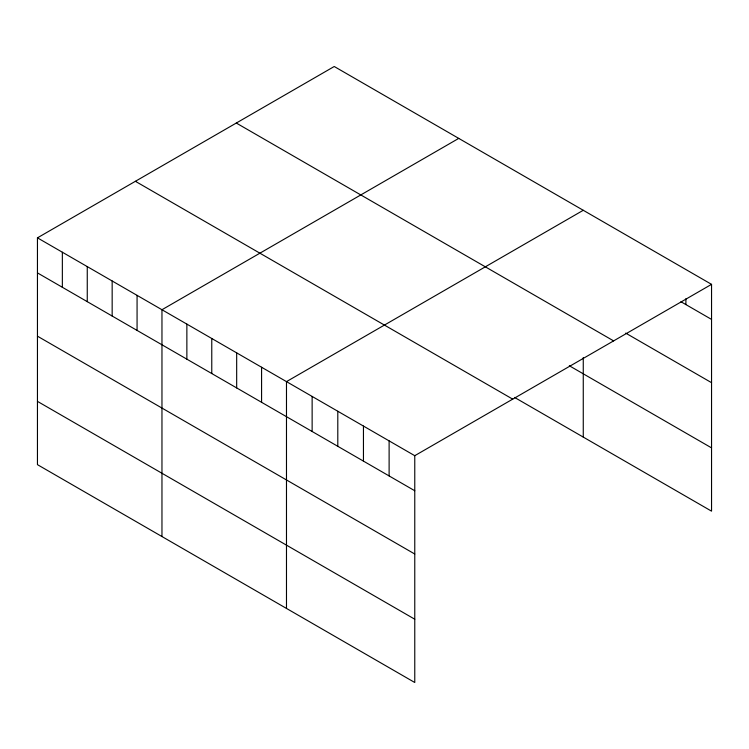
<?xml version="1.0" encoding="UTF-8"?>
<svg xmlns="http://www.w3.org/2000/svg" width="749" height="749" viewBox="0 0 749 749"><rect width="100%" height="100%" fill="white"/><g stroke="black" fill="none" stroke-linecap="round" stroke-linejoin="round"><path stroke-width="1.12" d="M37.45 237.845L414.768 455.692L414.768 682.498L37.45 464.652L37.45 237.845L334.232 66.502L711.55 284.348L711.55 511.155L514.526 397.41M458.744 138.387L161.962 309.73L161.962 536.546M583.265 210.282L286.483 381.625L286.483 608.431M414.768 455.692L711.55 284.348M680.953 301.735L711.55 319.402M625.696 333.108L711.55 382.673M236.291 123.042L613.609 340.889M569.315 365.755L711.55 447.874M135.391 181.305L512.709 399.142M37.45 272.898L414.768 490.745M37.45 336.179L414.768 554.017M37.45 401.37L414.768 619.217M685.897 298.739L685.897 304.581M583.265 357.507L583.265 437.088M389.115 440.871L389.115 475.924M363.452 426.059L363.452 461.112M337.799 411.248L337.799 446.301M312.136 396.436L312.136 431.49M261.579 367.244L261.579 402.297M236.675 352.863L236.675 387.916M211.77 338.492L211.77 373.536M186.866 324.111L186.866 359.164M137.067 295.359L137.067 330.403M112.163 280.978L112.163 316.031M87.259 266.597L87.259 301.65M62.354 252.226L62.354 287.27"/></g></svg>
